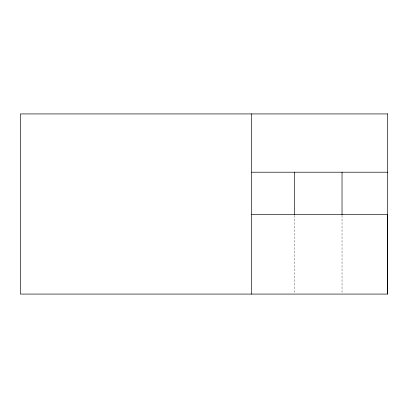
<?xml version="1.0" encoding="UTF-8"?>
<svg xmlns="http://www.w3.org/2000/svg" width="408" height="408" viewBox="0 0 408 408"><rect width="100%" height="100%" fill="white"/><g stroke="black" fill="none" stroke-linecap="round" stroke-linejoin="round"><path stroke-width="0.31" stroke-dasharray="2.04 1.53" d="M342.031 215.368L342.031 293.444M294.341 215.368L294.341 293.444"/><path stroke-width="0.61" d="M251.69 172.207L387.6 172.207M251.69 214.598L387.6 214.598M387.467 214.598L387.467 294.076M342.031 172.207L342.031 214.736M294.341 172.207L294.341 214.736M251.69 113.924L251.69 294.076M387.6 113.924L20.4 113.924L20.4 294.076L387.6 294.076L387.6 113.924"/></g></svg>
